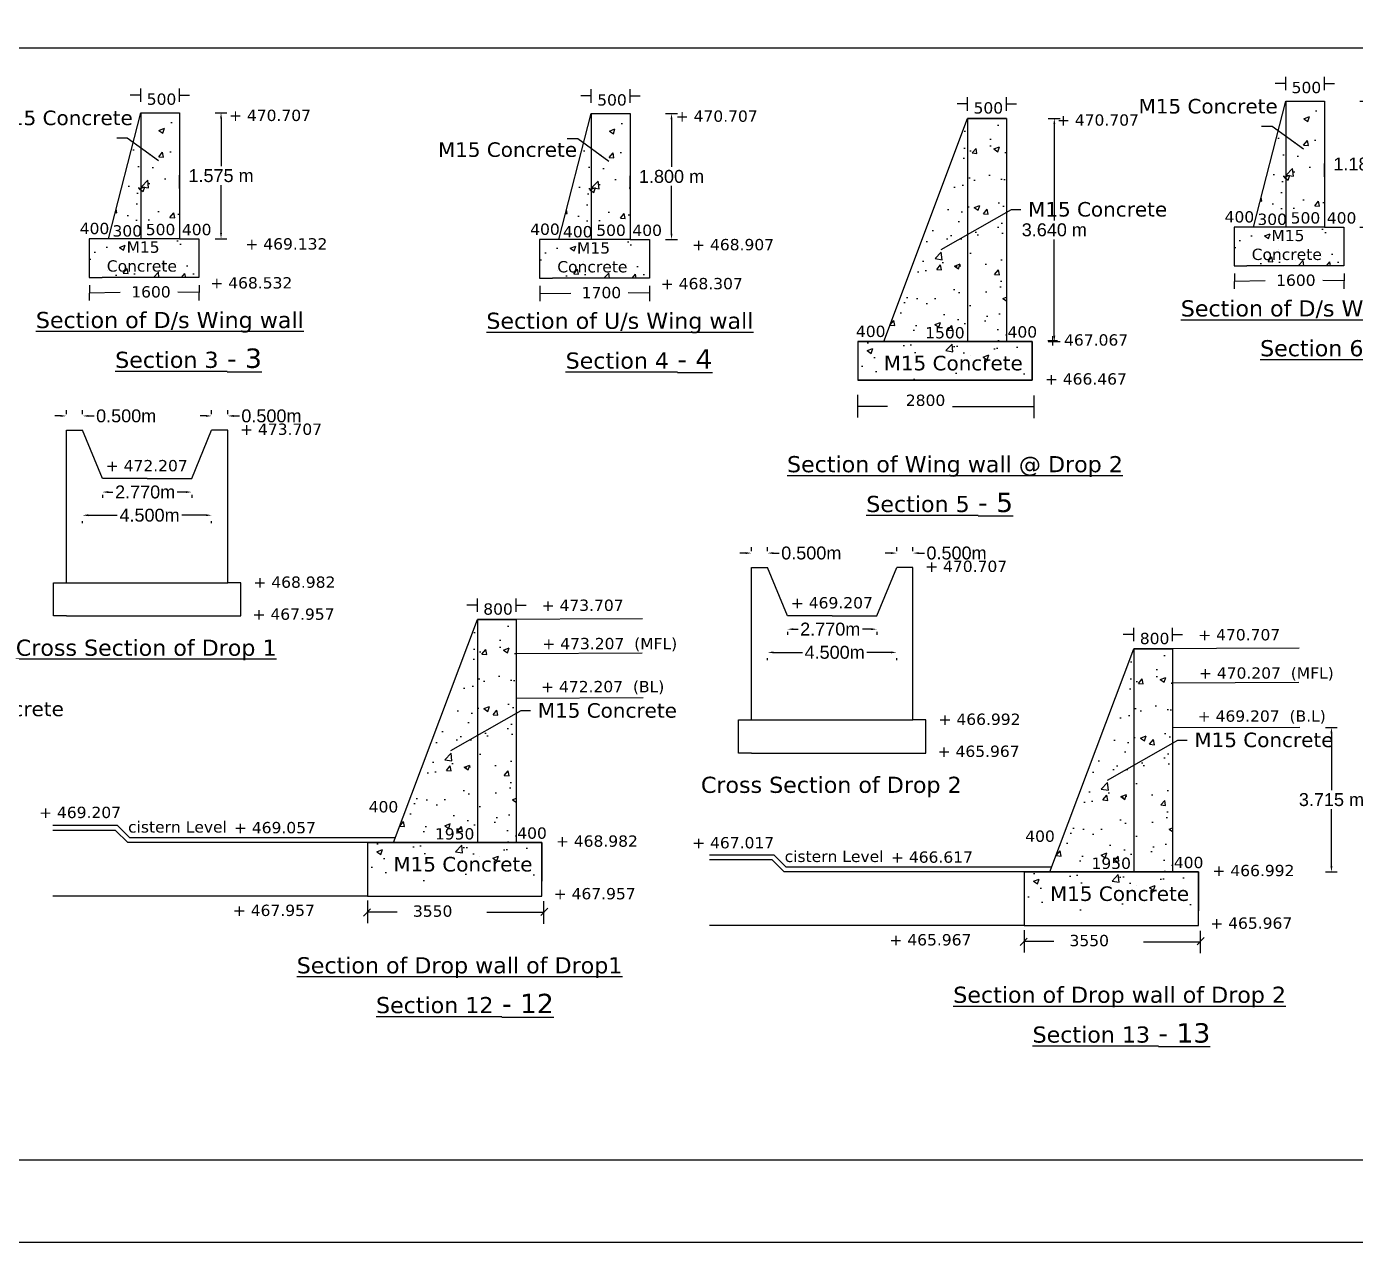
# Model space of a CAD drawing. Header units: inches. Extents: x 132 to 257, y -67 to 80.
# Drawn here: x 155.96 to 197.13, y -66.62 to -28.97 of the extents above; entities that cross this region are included whole.
import ezdxf

# ---------------------------------------------------------------- set-up
doc = ezdxf.new("R2010")
doc.units = ezdxf.units.IN
doc.header["$LTSCALE"] = 0.1
doc.header["$MEASUREMENT"] = 0
doc.styles.get("Standard").update_dxf_attribs({"font": 'arial.ttf'})
doc.dimstyles.get("Standard").update_dxf_attribs({"dimtxt": 0.4, "dimasz": 0.18, "dimexe": 0.18, "dimexo": 0.5, "dimgap": 0.09, "dimtad": 0, "dimtih": 1, "dimtoh": 1, "dimdec": 3, "dimzin": 0, "dimdsep": 46, "dimtxsty": 'Standard', "dimcen": 0.09, "dimadec": 0, "dimazin": 0, "dimtfac": 1, "dimtdec": 3, "dimtofl": 0, "dimtmove": 0, "dimatfit": 3, "dimfxl": 1, "dimtolj": 1, "dimtzin": 0, "dimarcsym": 0})

# ---------------------------------------------------------------- blocks, each defined once
blk = doc.blocks.new('*D31')
at = {"color": 0, "lineweight": -2, "transparency": 16777216}
for p, q in [((158.304, -43.466), (158.304, -43.561)), ((158.484, -43.381), (158.632, -43.381)), ((160.894, -43.381), (160.624, -43.381)), ((161.074, -43.466), (161.074, -43.561))]:
    blk.add_line(p, q, dxfattribs=at)
at = {"color": 0, "transparency": 16777216}
for points in [[(158.484, -43.351), (158.484, -43.411), (158.304, -43.381)], [(160.894, -43.351), (160.894, -43.411), (161.074, -43.381)]]:
    blk.add_solid(points, dxfattribs=at)
at = {"layer": 'Defpoints', "color": 0, "transparency": 16777216}
for p in [(158.304, -42.966), (161.074, -42.966), (161.074, -43.381)]:
    blk.add_point(p, dxfattribs=at)
at = {"color": 0, "transparency": 16777216, "insert": (159.628, -43.381), "char_height": 0.4, "attachment_point": 5}
blk.add_mtext('\\A1;2.770m', dxfattribs=at)
blk = doc.blocks.new('*D32')
at = {"color": 0, "lineweight": -2, "transparency": 16777216}
for p, q in [((157.689, -44.341), (157.689, -44.279)), ((157.869, -44.099), (158.765, -44.099)), ((161.509, -44.099), (160.766, -44.099)), ((161.689, -44.341), (161.689, -44.279))]:
    blk.add_line(p, q, dxfattribs=at)
at = {"color": 0, "transparency": 16777216}
for points in [[(157.869, -44.069), (157.869, -44.129), (157.689, -44.099)], [(161.509, -44.069), (161.509, -44.129), (161.689, -44.099)]]:
    blk.add_solid(points, dxfattribs=at)
at = {"layer": 'Defpoints', "color": 0, "transparency": 16777216}
for p in [(157.689, -43.841), (161.689, -43.841), (161.689, -44.099)]:
    blk.add_point(p, dxfattribs=at)
at = {"color": 0, "transparency": 16777216, "insert": (159.765, -44.099), "char_height": 0.4, "attachment_point": 5}
blk.add_mtext('\\A1;4.500m', dxfattribs=at)
blk = doc.blocks.new('*D33')
at = {"color": 0, "lineweight": -2, "transparency": 16777216}
for p, q in [((161.509, -41.024), (161.329, -41.024)), ((161.689, -40.966), (161.689, -40.844)), ((162.189, -40.966), (162.189, -40.844)), ((162.369, -41.024), (162.549, -41.024))]:
    blk.add_line(p, q, dxfattribs=at)
at = {"color": 0, "transparency": 16777216}
for points in [[(161.509, -40.994), (161.509, -41.054), (161.689, -41.024)], [(162.369, -40.994), (162.369, -41.054), (162.189, -41.024)]]:
    blk.add_solid(points, dxfattribs=at)
at = {"layer": 'Defpoints', "color": 0, "transparency": 16777216}
for p in [(162.189, -41.024), (161.689, -41.466), (162.189, -41.466)]:
    blk.add_point(p, dxfattribs=at)
at = {"color": 0, "transparency": 16777216, "insert": (163.541, -41.024), "char_height": 0.4, "attachment_point": 5}
blk.add_mtext('\\A1;0.500m', dxfattribs=at)
blk = doc.blocks.new('*D34')
at = {"color": 0, "lineweight": -2, "transparency": 16777216}
for p, q in [((157.009, -41.024), (156.829, -41.024)), ((157.189, -40.966), (157.189, -40.844)), ((157.689, -40.966), (157.689, -40.844)), ((157.869, -41.024), (158.049, -41.024))]:
    blk.add_line(p, q, dxfattribs=at)
at = {"color": 0, "transparency": 16777216}
for points in [[(157.009, -40.994), (157.009, -41.054), (157.189, -41.024)], [(157.869, -40.994), (157.869, -41.054), (157.689, -41.024)]]:
    blk.add_solid(points, dxfattribs=at)
at = {"layer": 'Defpoints', "color": 0, "transparency": 16777216}
for p in [(157.689, -41.024), (157.189, -41.466), (157.689, -41.466)]:
    blk.add_point(p, dxfattribs=at)
at = {"color": 0, "transparency": 16777216, "insert": (159.041, -41.024), "char_height": 0.4, "attachment_point": 5}
blk.add_mtext('\\A1;0.500m', dxfattribs=at)
blk = doc.blocks.new('*D36')
at = {"color": 0, "lineweight": -2, "transparency": 16777216}
for p, q in [((179.529, -47.713), (179.529, -47.808)), ((179.709, -47.628), (179.858, -47.628)), ((182.119, -47.628), (181.85, -47.628)), ((182.299, -47.713), (182.299, -47.808))]:
    blk.add_line(p, q, dxfattribs=at)
at = {"color": 0, "transparency": 16777216}
for points in [[(179.709, -47.598), (179.709, -47.658), (179.529, -47.628)], [(182.119, -47.598), (182.119, -47.658), (182.299, -47.628)]]:
    blk.add_solid(points, dxfattribs=at)
at = {"layer": 'Defpoints', "color": 0, "transparency": 16777216}
for p in [(179.529, -47.213), (182.299, -47.213), (182.299, -47.628)]:
    blk.add_point(p, dxfattribs=at)
at = {"color": 0, "transparency": 16777216, "insert": (180.854, -47.628), "char_height": 0.4, "attachment_point": 5}
blk.add_mtext('\\A1;2.770m', dxfattribs=at)
blk = doc.blocks.new('*D35')
at = {"color": 0, "lineweight": -2, "transparency": 16777216}
for p, q in [((178.914, -48.587), (178.914, -48.526)), ((179.094, -48.346), (179.991, -48.346)), ((182.734, -48.346), (181.992, -48.346)), ((182.914, -48.587), (182.914, -48.526))]:
    blk.add_line(p, q, dxfattribs=at)
at = {"color": 0, "transparency": 16777216}
for points in [[(179.094, -48.316), (179.094, -48.376), (178.914, -48.346)], [(182.734, -48.316), (182.734, -48.376), (182.914, -48.346)]]:
    blk.add_solid(points, dxfattribs=at)
at = {"layer": 'Defpoints', "color": 0, "transparency": 16777216}
for p in [(178.914, -48.087), (182.914, -48.087), (182.914, -48.346)]:
    blk.add_point(p, dxfattribs=at)
at = {"color": 0, "transparency": 16777216, "insert": (180.991, -48.346), "char_height": 0.4, "attachment_point": 5}
blk.add_mtext('\\A1;4.500m', dxfattribs=at)
blk = doc.blocks.new('*D37')
at = {"color": 0, "lineweight": -2, "transparency": 16777216}
for p, q in [((182.734, -45.271), (182.554, -45.271)), ((182.914, -45.213), (182.914, -45.091)), ((183.414, -45.213), (183.414, -45.091)), ((183.594, -45.271), (183.774, -45.271))]:
    blk.add_line(p, q, dxfattribs=at)
at = {"color": 0, "transparency": 16777216}
for points in [[(182.734, -45.241), (182.734, -45.301), (182.914, -45.271)], [(183.594, -45.241), (183.594, -45.301), (183.414, -45.271)]]:
    blk.add_solid(points, dxfattribs=at)
at = {"layer": 'Defpoints', "color": 0, "transparency": 16777216}
for p in [(183.414, -45.271), (182.914, -45.713), (183.414, -45.713)]:
    blk.add_point(p, dxfattribs=at)
at = {"color": 0, "transparency": 16777216, "insert": (184.767, -45.271), "char_height": 0.4, "attachment_point": 5}
blk.add_mtext('\\A1;0.500m', dxfattribs=at)
blk = doc.blocks.new('*D38')
at = {"color": 0, "lineweight": -2, "transparency": 16777216}
for p, q in [((178.234, -45.271), (178.054, -45.271)), ((178.414, -45.213), (178.414, -45.091)), ((178.914, -45.213), (178.914, -45.091)), ((179.094, -45.271), (179.274, -45.271))]:
    blk.add_line(p, q, dxfattribs=at)
at = {"color": 0, "transparency": 16777216}
for points in [[(178.234, -45.241), (178.234, -45.301), (178.414, -45.271)], [(179.094, -45.241), (179.094, -45.301), (178.914, -45.271)]]:
    blk.add_solid(points, dxfattribs=at)
at = {"layer": 'Defpoints', "color": 0, "transparency": 16777216}
for p in [(178.914, -45.271), (178.414, -45.713), (178.914, -45.713)]:
    blk.add_point(p, dxfattribs=at)
at = {"color": 0, "transparency": 16777216, "insert": (180.267, -45.271), "char_height": 0.4, "attachment_point": 5}
blk.add_mtext('\\A1;0.500m', dxfattribs=at)
blk = doc.blocks.new('*D49')
at = {"color": 0, "lineweight": -2, "transparency": 16777216}
for p, q in [((161.794, -31.632), (162.16, -31.632)), ((161.98, -31.812), (161.98, -33.29)), ((161.98, -35.356), (161.98, -33.878)), ((161.794, -35.536), (162.16, -35.536))]:
    blk.add_line(p, q, dxfattribs=at)
at = {"color": 0, "transparency": 16777216}
for points in [[(161.95, -31.812), (162.01, -31.812), (161.98, -31.632)], [(161.95, -35.356), (162.01, -35.356), (161.98, -35.536)]]:
    blk.add_solid(points, dxfattribs=at)
at = {"layer": 'Defpoints', "color": 0, "transparency": 16777216}
for p in [(161.294, -31.632), (161.98, -31.632), (161.294, -35.536)]:
    blk.add_point(p, dxfattribs=at)
at = {"color": 0, "transparency": 16777216, "insert": (161.98, -33.584), "char_height": 0.4, "attachment_point": 5}
blk.add_mtext('\\A1;1.575 m', dxfattribs=at)
blk = doc.blocks.new('*D50')
at = {"color": 0, "lineweight": -2, "transparency": 16777216}
for p, q in [((175.751, -31.656), (176.117, -31.656)), ((175.937, -31.836), (175.937, -33.313)), ((175.937, -35.38), (175.937, -33.902)), ((175.751, -35.56), (176.117, -35.56))]:
    blk.add_line(p, q, dxfattribs=at)
at = {"color": 0, "transparency": 16777216}
for points in [[(175.907, -31.836), (175.967, -31.836), (175.937, -31.656)], [(175.907, -35.38), (175.967, -35.38), (175.937, -35.56)]]:
    blk.add_solid(points, dxfattribs=at)
at = {"layer": 'Defpoints', "color": 0, "transparency": 16777216}
for p in [(175.251, -31.656), (175.937, -31.656), (175.251, -35.56)]:
    blk.add_point(p, dxfattribs=at)
at = {"color": 0, "transparency": 16777216, "insert": (175.937, -33.608), "char_height": 0.4, "attachment_point": 5}
blk.add_mtext('\\A1;1.800 m', dxfattribs=at)
blk = doc.blocks.new('*D51')
at = {"color": 0, "lineweight": -2, "transparency": 16777216}
for p, q in [((187.611, -31.807), (187.977, -31.807)), ((187.797, -31.987), (187.797, -34.967)), ((187.797, -38.535), (187.797, -35.556)), ((187.611, -38.715), (187.977, -38.715))]:
    blk.add_line(p, q, dxfattribs=at)
at = {"color": 0, "transparency": 16777216}
for points in [[(187.767, -31.987), (187.827, -31.987), (187.797, -31.807)], [(187.767, -38.535), (187.827, -38.535), (187.797, -38.715)]]:
    blk.add_solid(points, dxfattribs=at)
at = {"layer": 'Defpoints', "color": 0, "transparency": 16777216}
for p in [(187.111, -31.807), (187.797, -31.807), (187.111, -38.715)]:
    blk.add_point(p, dxfattribs=at)
at = {"color": 0, "transparency": 16777216, "insert": (187.797, -35.261), "char_height": 0.4, "attachment_point": 5}
blk.add_mtext('\\A1;3.640 m', dxfattribs=at)
blk = doc.blocks.new('*D52')
at = {"color": 0, "lineweight": -2, "transparency": 16777216}
for p, q in [((197.265, -31.272), (197.632, -31.272)), ((197.452, -31.452), (197.452, -32.93)), ((197.452, -34.996), (197.452, -33.518)), ((197.265, -35.176), (197.632, -35.176))]:
    blk.add_line(p, q, dxfattribs=at)
at = {"color": 0, "transparency": 16777216}
for points in [[(197.422, -31.452), (197.482, -31.452), (197.452, -31.272)], [(197.422, -34.996), (197.482, -34.996), (197.452, -35.176)]]:
    blk.add_solid(points, dxfattribs=at)
at = {"layer": 'Defpoints', "color": 0, "transparency": 16777216}
for p in [(196.765, -31.272), (197.452, -31.272), (196.765, -35.176)]:
    blk.add_point(p, dxfattribs=at)
at = {"color": 0, "transparency": 16777216, "insert": (197.452, -33.224), "char_height": 0.4, "attachment_point": 5}
blk.add_mtext('\\A1;1.185 m', dxfattribs=at)
blk = doc.blocks.new('*D56')
at = {"color": 0, "lineweight": -2, "transparency": 16777216}
for p, q in [((196.197, -50.67), (196.563, -50.67)), ((196.383, -50.85), (196.383, -52.614)), ((196.383, -54.967), (196.383, -53.203)), ((196.197, -55.147), (196.563, -55.147))]:
    blk.add_line(p, q, dxfattribs=at)
at = {"color": 0, "transparency": 16777216}
for points in [[(196.353, -50.85), (196.413, -50.85), (196.383, -50.67)], [(196.353, -54.967), (196.413, -54.967), (196.383, -55.147)]]:
    blk.add_solid(points, dxfattribs=at)
at = {"layer": 'Defpoints', "color": 0, "transparency": 16777216}
for p in [(195.697, -50.67), (196.383, -50.67), (195.697, -55.147)]:
    blk.add_point(p, dxfattribs=at)
at = {"color": 0, "transparency": 16777216, "insert": (196.383, -52.908), "char_height": 0.4, "attachment_point": 5}
blk.add_mtext('\\A1;3.715 m', dxfattribs=at)

msp = doc.modelspace()

# ---------------------------------------------------------------- hatches: boundary and pattern name
h = msp.add_hatch()
h.set_pattern_fill('AR-CONC', color=256, scale=0.25, style=0)
h.set_pattern_definition([(50, (38.2441, 7.0255), (1.79315, -0.15688), [0.1875, -2.0625]), (355, (38.2441, 7.0255), (-0.346878, 1.88048), [0.15, -1.65]), (100.4514, (38.3936, 7.0125), (1.446273, 1.723599), [0.15935, -1.752855]), (46.1842, (38.2441, 7.5255), (2.668103, -0.413798), [0.28125, -3.09375]), (96.6356, (38.4665, 7.491), (2.336657, 2.435295), [0.239026, -2.629282]), (351.1842, (38.2441, 7.5255), (2.336655, 2.435297), [0.225, -2.475]), (21, (38.4941, 7.4005), (1.492268, -1.006547), [0.1875, -2.0625]), (326, (38.4941, 7.4005), (0.608288, 1.812875), [0.15, -1.65]), (71.4514, (38.6185, 7.3167), (2.100557, 0.806326), [0.15935, -1.752855]), (37.5, (38.24415, 7.02555), (0.0303996, 0.8322346), [0, -1.63, 0, -1.675, 0, -1.65625]), (7.5, (38.24415, 7.02555), (0.657674, 0.9860293), [0, -0.955, 0, -1.5925, 0, -0.63125]), (327.5, (37.68665, 7.02555), (1.334556, -0.0563872), [0, -0.625, 0, -1.95, 0, -2.5875]), (317.5, (37.4366, 7.0255), (1.4579654, 0.2502625), [0, -0.8125, 0, -1.295, 0, -1.8375])])
h.paths.add_polyline_path([(196.1655, -31.272), (194.9655, -31.272), (194.9655, -35.176), (196.1655, -35.176)])
h.paths.add_polyline_path([(194.9655, -32.3517), (194.7325, -32.1818), (193.9655, -35.176), (194.9655, -35.176)])
h.paths.add_polyline_path([(193.9655, -35.176), (193.3655, -35.176), (193.3655, -36.376), (193.7655, -36.376), (196.7655, -36.376), (196.7655, -35.176), (196.1655, -35.176), (194.9655, -35.176)])
h.paths.add_polyline_path([(195.0318, -34.6269), (196.054, -34.6269), (196.054, -35.1665), (195.0318, -35.1665)], flags=24)
h.paths.add_polyline_path([(193.8243, -35.1729), (196.2899, -35.1729), (196.2899, -36.2961), (193.8243, -36.2961)], flags=9)
h.paths.add_polyline_path([(192.9852, -34.5945), (193.9812, -34.5945), (193.9812, -35.1338), (192.9852, -35.1338)], flags=9)
h = msp.add_hatch()
h.set_pattern_fill('AR-CONC', color=256, scale=0.25, style=0)
h.set_pattern_definition([(50, (2.7728, 6.6655), (1.79315, -0.15688), [0.1875, -2.0625]), (355, (2.7728, 6.6655), (-0.346878, 1.88048), [0.15, -1.65]), (100.4514, (2.9223, 6.6524), (1.446273, 1.723599), [0.15935, -1.752855]), (46.1842, (2.7728, 7.1655), (2.668103, -0.413798), [0.28125, -3.09375]), (96.6356, (2.9952, 7.131), (2.336657, 2.435295), [0.239026, -2.629282]), (351.1842, (2.7728, 7.1655), (2.336655, 2.435297), [0.225, -2.475]), (21, (3.0228, 7.0405), (1.492268, -1.006547), [0.1875, -2.0625]), (326, (3.0228, 7.0405), (0.608288, 1.812875), [0.15, -1.65]), (71.4514, (3.1472, 6.9566), (2.100557, 0.806326), [0.15935, -1.752855]), (37.5, (2.77284, 6.6655), (0.0303996, 0.8322346), [0, -1.63, 0, -1.675, 0, -1.65625]), (7.5, (2.7728, 6.6655), (0.657674, 0.9860293), [0, -0.955, 0, -1.5925, 0, -0.63125]), (327.5, (2.21534, 6.6655), (1.334556, -0.0563872), [0, -0.625, 0, -1.95, 0, -2.5875]), (317.5, (1.9653, 6.6655), (1.4579654, 0.2502625), [0, -0.8125, 0, -1.295, 0, -1.8375])])
h.paths.add_polyline_path([(160.6942, -31.6321), (159.4942, -31.6321), (159.4942, -35.5361), (160.6942, -35.5361)])
h.paths.add_polyline_path([(159.4942, -32.7117), (159.2611, -32.5418), (158.4942, -35.5361), (159.4942, -35.5361)])
h.paths.add_polyline_path([(158.4942, -35.5361), (157.8942, -35.5361), (157.8942, -36.7361), (158.2942, -36.7361), (161.2942, -36.7361), (161.2942, -35.5361), (160.6942, -35.5361), (159.4942, -35.5361)])
h.paths.add_polyline_path([(159.5605, -34.987), (160.5827, -34.987), (160.5827, -35.5266), (159.5605, -35.5266)], flags=24)
h.paths.add_polyline_path([(158.353, -35.533), (160.8186, -35.533), (160.8186, -36.6561), (158.353, -36.6561)], flags=9)
h.paths.add_polyline_path([(157.5139, -34.9545), (158.5099, -34.9545), (158.5099, -35.4939), (157.5139, -35.4939)], flags=9)
h = msp.add_hatch()
h.set_pattern_fill('AR-CONC', color=256, scale=0.25, style=0)
h.set_pattern_definition([(50, (16.7294, 6.642), (1.79315, -0.15688), [0.1875, -2.0625]), (355, (16.7294, 6.642), (-0.346878, 1.88048), [0.15, -1.65]), (100.4514, (16.8788, 6.6289), (1.446273, 1.723599), [0.15935, -1.752855]), (46.1842, (16.7294, 7.142), (2.668103, -0.413798), [0.28125, -3.09375]), (96.6356, (16.9517, 7.1075), (2.336657, 2.435295), [0.239026, -2.629282]), (351.1842, (16.7294, 7.142), (2.336655, 2.435297), [0.225, -2.475]), (21, (16.9794, 7.017), (1.492268, -1.006547), [0.1875, -2.0625]), (326, (16.9794, 7.017), (0.608288, 1.812875), [0.15, -1.65]), (71.4514, (17.1037, 6.9331), (2.100557, 0.806326), [0.15935, -1.752855]), (37.5, (16.72936, 6.642), (0.0303996, 0.8322346), [0, -1.63, 0, -1.675, 0, -1.65625]), (7.5, (16.7294, 6.642), (0.657674, 0.9860293), [0, -0.955, 0, -1.5925, 0, -0.63125]), (327.5, (16.17186, 6.642), (1.334556, -0.0563872), [0, -0.625, 0, -1.95, 0, -2.5875]), (317.5, (15.9219, 6.642), (1.4579654, 0.2502625), [0, -0.8125, 0, -1.295, 0, -1.8375])])
h.paths.add_polyline_path([(174.6507, -31.6556), (173.4507, -31.6556), (173.4507, -35.5596), (174.6507, -35.5596)])
h.paths.add_polyline_path([(173.4507, -32.7352), (173.2177, -32.5654), (172.4507, -35.5596), (173.4507, -35.5596)])
h.paths.add_polyline_path([(172.4507, -35.5596), (171.8507, -35.5596), (171.8507, -36.7596), (172.2507, -36.7596), (175.2507, -36.7596), (175.2507, -35.5596), (174.6507, -35.5596), (173.4507, -35.5596)])
h.paths.add_polyline_path([(173.517, -35.0105), (174.5392, -35.0105), (174.5392, -35.5501), (173.517, -35.5501)], flags=24)
h.paths.add_polyline_path([(172.3095, -35.5565), (174.7751, -35.5565), (174.7751, -36.6796), (172.3095, -36.6796)], flags=9)
h.paths.add_polyline_path([(171.4704, -34.978), (172.4664, -34.978), (172.4664, -35.5174), (171.4704, -35.5174)], flags=9)
h = msp.add_hatch()
h.set_pattern_fill('AR-CONC', color=256, scale=0.25, style=0)
h.set_pattern_definition([(50, (19.3569, 5.6841), (1.79315, -0.15688), [0.1875, -2.0625]), (355, (19.3569, 5.6841), (-0.346878, 1.88048), [0.15, -1.65]), (100.4514, (19.5063, 5.671), (1.446273, 1.723599), [0.15935, -1.752855]), (46.1842, (19.3569, 6.184), (2.668103, -0.413798), [0.28125, -3.09375]), (96.6356, (19.5792, 6.1496), (2.336657, 2.435295), [0.239026, -2.629282]), (351.1842, (19.357, 6.184), (2.336655, 2.435297), [0.225, -2.475]), (21, (19.6069, 6.0591), (1.492268, -1.006547), [0.1875, -2.0625]), (326, (19.6069, 6.0591), (0.608288, 1.812875), [0.15, -1.65]), (71.4514, (19.7312, 5.9752), (2.100557, 0.806326), [0.15935, -1.752855]), (37.5, (19.3569, 5.6841), (0.0303996, 0.8322346), [0, -1.63, 0, -1.675, 0, -1.65625]), (7.5, (19.3569, 5.6841), (0.657674, 0.9860293), [0, -0.955, 0, -1.5925, 0, -0.63125]), (327.5, (18.7994, 5.6841), (1.334556, -0.0563872), [0, -0.625, 0, -1.95, 0, -2.5875]), (317.5, (18.5494, 5.6841), (1.4579654, 0.2502625), [0, -0.8125, 0, -1.295, 0, -1.8375])])
h.paths.add_polyline_path([(185.1108, -31.8072), (182.5108, -38.7152), (185.1108, -38.7152)])
h.paths.add_polyline_path([(186.3108, -34.7222), (185.1108, -35.4034), (185.1108, -38.7152), (186.3108, -38.7152)])
h.paths.add_polyline_path([(186.3108, -31.8072), (185.1108, -31.8072), (185.1108, -35.4034), (186.3108, -34.7222)])
h.paths.add_polyline_path([(181.7108, -38.7152), (181.7108, -39.9152), (187.1108, -39.9152), (187.1108, -38.7152)])
h.paths.add_polyline_path([(183.7095, -38.1833), (185.0116, -38.1833), (185.0116, -38.7226), (183.7095, -38.7226)], flags=9)
h.paths.add_polyline_path([(182.399, -39.0495), (186.8269, -39.0495), (186.8269, -39.742), (182.399, -39.742)], flags=24)
h = msp.add_hatch()
h.set_pattern_fill('AR-CONC', color=256, scale=0.25, style=0)
h.set_pattern_definition([(50, (4.1668, -9.8355), (1.79315, -0.15688), [0.1875, -2.0625]), (355, (4.1668, -9.8355), (-0.346878, 1.88048), [0.15, -1.65]), (100.4514, (4.3162, -9.8486), (1.446273, 1.723599), [0.15935, -1.752855]), (46.1842, (4.1668, -9.3355), (2.668103, -0.413798), [0.28125, -3.09375]), (96.6356, (4.3891, -9.37), (2.336657, 2.435295), [0.239026, -2.629282]), (351.1842, (4.1668, -9.3355), (2.336655, 2.435297), [0.225, -2.475]), (21, (4.4168, -9.4605), (1.492268, -1.006547), [0.1875, -2.0625]), (326, (4.4168, -9.4605), (0.608288, 1.812875), [0.15, -1.65]), (71.4514, (4.5411, -9.5444), (2.100557, 0.806326), [0.15935, -1.752855]), (37.5, (4.1668, -9.8355), (0.0303996, 0.8322346), [0, -1.63, 0, -1.675, 0, -1.65625]), (7.5, (4.1668, -9.8355), (0.657674, 0.9860293), [0, -0.955, 0, -1.5925, 0, -0.63125]), (327.5, (3.6093, -9.8355), (1.334556, -0.0563872), [0, -0.625, 0, -1.95, 0, -2.5875]), (317.5, (3.3593, -9.8355), (1.4579654, 0.2502625), [0, -0.8125, 0, -1.295, 0, -1.8375])])
h.paths.add_polyline_path([(169.9207, -47.3268), (167.3207, -54.2348), (169.9207, -54.2348)])
h.paths.add_polyline_path([(171.1207, -50.2418), (169.9207, -50.923), (169.9207, -54.2348), (171.1207, -54.2348)])
h.paths.add_polyline_path([(171.1207, -47.3268), (169.9207, -47.3268), (169.9207, -50.923), (171.1207, -50.2418)])
h.paths.add_polyline_path([(166.5207, -54.2348), (166.5207, -55.4348), (171.9207, -55.4348), (171.9207, -54.2348)])
h.paths.add_polyline_path([(168.5195, -53.7029), (169.8216, -53.7029), (169.8216, -54.2422), (168.5195, -54.2422)], flags=9)
h.paths.add_polyline_path([(167.2089, -54.5691), (171.6369, -54.5691), (171.6369, -55.2617), (167.2089, -55.2617)], flags=24)
h = msp.add_hatch()
h.set_pattern_fill('AR-CONC', color=256, scale=0.25, style=0)
h.set_pattern_definition([(50, (24.5088, -10.7474), (1.79315, -0.15688), [0.1875, -2.0625]), (355, (24.5088, -10.7474), (-0.346878, 1.88048), [0.15, -1.65]), (100.4514, (24.6582, -10.7605), (1.446273, 1.723599), [0.15935, -1.752855]), (46.1842, (24.5088, -10.2474), (2.668103, -0.413798), [0.28125, -3.09375]), (96.6356, (24.731, -10.282), (2.336657, 2.435295), [0.239026, -2.629282]), (351.1842, (24.5088, -10.2474), (2.336655, 2.435297), [0.225, -2.475]), (21, (24.7588, -10.3724), (1.492268, -1.006547), [0.1875, -2.0625]), (326, (24.7588, -10.3724), (0.608288, 1.812875), [0.15, -1.65]), (71.4514, (24.8831, -10.4563), (2.100557, 0.806326), [0.15935, -1.752855]), (37.5, (24.5088, -10.74745), (0.0303996, 0.8322346), [0, -1.63, 0, -1.675, 0, -1.65625]), (7.5, (24.5088, -10.74745), (0.657674, 0.9860293), [0, -0.955, 0, -1.5925, 0, -0.63125]), (327.5, (23.9513, -10.74745), (1.334556, -0.0563872), [0, -0.625, 0, -1.95, 0, -2.5875]), (317.5, (23.7013, -10.7474), (1.4579654, 0.2502625), [0, -0.8125, 0, -1.295, 0, -1.8375])])
h.paths.add_polyline_path([(190.2627, -48.2388), (187.6627, -55.1468), (190.2627, -55.1468)])
h.paths.add_polyline_path([(191.4627, -51.1537), (190.2627, -51.8349), (190.2627, -55.1468), (191.4627, -55.1468)])
h.paths.add_polyline_path([(191.4627, -48.2388), (190.2627, -48.2388), (190.2627, -51.8349), (191.4627, -51.1537)])
h.paths.add_polyline_path([(186.8627, -55.1468), (186.8627, -56.3468), (192.2627, -56.3468), (192.2627, -55.1468)])
h.paths.add_polyline_path([(188.8615, -54.6148), (190.1635, -54.6148), (190.1635, -55.1542), (188.8615, -55.1542)], flags=9)
h.paths.add_polyline_path([(187.5509, -55.4811), (191.9789, -55.4811), (191.9789, -56.1736), (187.5509, -56.1736)], flags=24)

# ---------------------------------------------------------------- linework, layer by layer
for p, q in [((230.7636, -29.6378), (132.3623, -29.6378)), ((194.9655, -30.7308), (194.6375, -30.7308)), ((194.9655, -30.9388), (194.9655, -30.5229)), ((196.1655, -30.9388), (196.1655, -30.5229)), ((196.1655, -30.7308), (196.4754, -30.7308)), ((159.4942, -31.0909), (159.1662, -31.0909)), ((159.4942, -31.2988), (159.4942, -30.8829)), ((160.6942, -31.2988), (160.6942, -30.8829)), ((160.6942, -31.0909), (161.0041, -31.0909)), ((173.4507, -31.1144), (173.1227, -31.1144)), ((173.4507, -31.3223), (173.4507, -30.9064)), ((174.6507, -31.3223), (174.6507, -30.9064)), ((174.6507, -31.1144), (174.9606, -31.1144)), ((185.1108, -31.57), (185.1108, -31.1541)), ((186.3108, -31.57), (186.3108, -31.1541)), ((193.9655, -35.176), (194.9655, -31.272)), ((194.9655, -31.272), (196.1655, -31.272)), ((194.9655, -31.272), (194.9655, -35.176)), ((196.1655, -31.272), (196.1655, -35.176)), ((196.1655, -31.272), (196.1655, -34.172)), ((196.1655, -31.272), (196.1655, -34.172)), ((158.4942, -35.5361), (159.4942, -31.6321)), ((159.4942, -31.6321), (159.4942, -35.5361)), ((159.4942, -31.6321), (160.6942, -31.6321)), ((160.6942, -31.6321), (160.6942, -34.5321)), ((160.6942, -31.6321), (160.6942, -34.5321)), ((160.6942, -31.6321), (160.6942, -35.5361)), ((172.4507, -35.5596), (173.4507, -31.6556)), ((173.4507, -31.6556), (173.4507, -35.5596)), ((173.4507, -31.6556), (174.6507, -31.6556)), ((174.6507, -31.6556), (174.6507, -34.5556)), ((174.6507, -31.6556), (174.6507, -34.5556)), ((174.6507, -31.6556), (174.6507, -35.5596)), ((185.1108, -31.3621), (184.7828, -31.3621)), ((186.3108, -31.3621), (186.6206, -31.3621)), ((182.5108, -38.7152), (185.1108, -31.8072)), ((185.1108, -31.8072), (186.3108, -31.8072)), ((186.3108, -31.8072), (185.1108, -31.8072)), ((186.3108, -31.8072), (185.1108, -31.8072)), ((185.1108, -31.8072), (185.1108, -38.7152)), ((186.3108, -31.8072), (186.3108, -38.7152)), ((186.3108, -31.8072), (186.3108, -38.7152)), ((196.1655, -33.6179), (196.1655, -33.2026)), ((160.6942, -33.9779), (160.6942, -33.5626)), ((174.6507, -34.0014), (174.6507, -33.5861)), ((193.3655, -35.176), (193.3655, -36.376)), ((193.9655, -35.176), (193.3655, -35.176)), ((194.9655, -35.176), (193.9655, -35.176)), ((196.1655, -35.176), (194.9655, -35.176)), ((196.1655, -35.176), (194.9655, -35.176)), ((196.1655, -35.176), (196.7655, -35.176)), ((196.7655, -35.176), (196.7655, -36.376)), ((158.4942, -35.5361), (157.8942, -35.5361)), ((157.8942, -35.5361), (157.8942, -36.7361)), ((159.4942, -35.5361), (158.4942, -35.5361)), ((160.6942, -35.5361), (159.4942, -35.5361)), ((160.6942, -35.5361), (159.4942, -35.5361)), ((160.6942, -35.5361), (161.2942, -35.5361)), ((161.2942, -35.5361), (161.2942, -36.7361)), ((172.4507, -35.5596), (171.8507, -35.5596)), ((171.8507, -35.5596), (171.8507, -36.7596)), ((173.4507, -35.5596), (172.4507, -35.5596)), ((174.6507, -35.5596), (173.4507, -35.5596)), ((174.6507, -35.5596), (173.4507, -35.5596)), ((174.6507, -35.5596), (175.2507, -35.5596)), ((175.2507, -35.5596), (175.2507, -36.7596)), ((193.3655, -36.376), (193.7655, -36.376)), ((193.3744, -36.6144), (193.3669, -37.0888)), ((196.7655, -36.376), (193.7655, -36.376)), ((196.7729, -36.6095), (196.7655, -37.0838)), ((157.8942, -36.7361), (158.2942, -36.7361)), ((157.9031, -36.9744), (157.8956, -37.4488)), ((161.2942, -36.7361), (158.2942, -36.7361)), ((161.3016, -36.9695), (161.2942, -37.4439)), ((171.8507, -36.7596), (172.2507, -36.7596)), ((171.8596, -36.998), (171.8521, -37.4723)), ((175.2507, -36.7596), (172.2507, -36.7596)), ((175.2582, -36.993), (175.2507, -37.4674)), ((193.3706, -36.8516), (194.3298, -36.834)), ((196.1111, -36.8219), (196.7694, -36.8322)), ((157.8993, -37.2116), (158.8585, -37.1941)), ((160.6398, -37.1819), (161.2981, -37.1923)), ((171.8558, -37.2351), (172.815, -37.2176)), ((174.5963, -37.2054), (175.2547, -37.2158)), ((181.7108, -38.7152), (186.3108, -38.7152)), ((182.5108, -38.7152), (181.7108, -38.7152)), ((181.7108, -38.7152), (181.7108, -39.9152)), ((181.7108, -38.7152), (181.7108, -39.9152)), ((187.1108, -38.7152), (181.7108, -38.7152)), ((186.3108, -38.7152), (182.5108, -38.7152)), ((186.3108, -38.7152), (187.1108, -38.7152)), ((187.1108, -38.7152), (187.1108, -39.9152)), ((187.1108, -39.9152), (187.1108, -38.7152)), ((187.1108, -39.9152), (181.7108, -39.9152)), ((181.7108, -39.9152), (187.1108, -39.9152)), ((181.7011, -40.372), (181.7006, -41.0682)), ((181.7008, -40.7201), (182.6309, -40.7201)), ((187.161, -40.7427), (184.6406, -40.7427)), ((187.1607, -40.3946), (187.1612, -41.0908)), ((157.1885, -46.1911), (157.1885, -41.4661)), ((157.1885, -41.4661), (157.6885, -41.4661)), ((158.3035, -42.9661), (157.6885, -41.4661)), ((161.0735, -42.9661), (161.6885, -41.4661)), ((162.1885, -41.4661), (161.6885, -41.4661)), ((162.1885, -46.1911), (162.1885, -41.4661)), ((159.6885, -42.9661), (158.3035, -42.9661)), ((159.6885, -42.9661), (161.0735, -42.9661)), ((178.4145, -50.4375), (178.4145, -45.7125)), ((178.4145, -45.7125), (178.9145, -45.7125)), ((179.5295, -47.2125), (178.9145, -45.7125)), ((182.2995, -47.2125), (182.9145, -45.7125)), ((183.4145, -45.7125), (182.9145, -45.7125)), ((183.4145, -50.4375), (183.4145, -45.7125)), ((156.7885, -47.2161), (156.7885, -46.1911)), ((156.7885, -46.1911), (157.1885, -46.1911)), ((157.1885, -46.1911), (162.1885, -46.1911)), ((162.5885, -46.1911), (162.1885, -46.1911)), ((162.5885, -47.2161), (162.5885, -46.1911)), ((169.9207, -46.8817), (169.5927, -46.8817)), ((169.9207, -47.0896), (169.9207, -46.6737)), ((171.1207, -47.0896), (171.1207, -46.6737)), ((171.1207, -46.8817), (171.4306, -46.8817)), ((157.1885, -47.2161), (156.7885, -47.2161)), ((157.1885, -47.2161), (159.6885, -47.2161)), ((159.6885, -47.2161), (162.1885, -47.2161)), ((162.1885, -47.2161), (162.5885, -47.2161)), ((167.3207, -54.2348), (169.9207, -47.3268)), ((175.0389, -47.3075), (169.9207, -47.3268)), ((169.9207, -47.3268), (171.1207, -47.3268)), ((171.1207, -47.3268), (169.9207, -47.3268)), ((169.9207, -47.3268), (169.9207, -54.2348)), ((171.1207, -47.3268), (171.1207, -54.2348)), ((171.1207, -47.3268), (171.1207, -54.2348)), ((180.9145, -47.2125), (179.5295, -47.2125)), ((180.9145, -47.2125), (182.2995, -47.2125)), ((190.2627, -48.0016), (190.2627, -47.5857)), ((191.4627, -48.0016), (191.4627, -47.5857)), ((190.2627, -47.7936), (189.9347, -47.7936)), ((191.4627, -47.7936), (191.7726, -47.7936)), ((175.0301, -48.3714), (171.0895, -48.3863)), ((187.6627, -55.1468), (190.2627, -48.2388)), ((195.3809, -48.2194), (190.2627, -48.2388)), ((190.2627, -48.2388), (190.2627, -55.1468)), ((191.4627, -48.2388), (190.2627, -48.2388)), ((190.2627, -48.2388), (191.4627, -48.2388)), ((191.4627, -48.2388), (191.4627, -55.1468)), ((191.4627, -48.2388), (191.4627, -55.1468)), ((195.3721, -49.2833), (191.4315, -49.2982)), ((175.0613, -49.7589), (171.1207, -49.7738)), ((178.0145, -51.4625), (178.0145, -50.4375)), ((178.0145, -50.4375), (178.4145, -50.4375)), ((178.4145, -50.4375), (183.4145, -50.4375)), ((183.8145, -50.4375), (183.4145, -50.4375)), ((183.8145, -51.4625), (183.8145, -50.4375)), ((195.4033, -50.6708), (191.4627, -50.6857)), ((178.4145, -51.4625), (178.0145, -51.4625)), ((178.4145, -51.4625), (180.9145, -51.4625)), ((180.9145, -51.4625), (183.4145, -51.4625)), ((183.4145, -51.4625), (183.8145, -51.4625)), ((158.7751, -53.7099), (156.7695, -53.7099)), ((158.7146, -53.8599), (156.7695, -53.8599)), ((159.0895, -54.2348), (158.7146, -53.8599)), ((159.15, -54.0848), (158.7751, -53.7099)), ((161.1249, -54.2348), (159.0895, -54.2348)), ((161.1249, -54.0848), (159.15, -54.0848)), ((167.3771, -54.0848), (161.1249, -54.0848)), ((171.9207, -54.2348), (161.1249, -54.2348)), ((166.5207, -54.2348), (171.1207, -54.2348)), ((167.3207, -54.2348), (166.5207, -54.2348)), ((166.5207, -54.2348), (166.5207, -55.4348)), ((166.5207, -54.2348), (166.521, -55.8916)), ((171.1207, -54.2348), (167.3207, -54.2348)), ((171.1207, -54.2348), (171.9207, -54.2348)), ((171.9204, -55.8916), (171.9207, -54.2348)), ((171.9207, -54.2348), (171.9207, -55.4348)), ((179.1171, -54.6219), (177.1115, -54.6219)), ((179.492, -54.9968), (179.1171, -54.6219)), ((179.0566, -54.7719), (177.1115, -54.7719)), ((179.4315, -55.1468), (179.0566, -54.7719)), ((181.4669, -55.1468), (179.4315, -55.1468)), ((181.4669, -54.9968), (179.492, -54.9968)), ((187.7191, -54.9968), (181.4669, -54.9968)), ((192.2627, -55.1468), (181.4669, -55.1468)), ((186.8627, -55.1468), (186.8629, -56.8035)), ((186.8627, -55.1468), (186.8627, -56.3468)), ((187.6627, -55.1468), (186.8627, -55.1468)), ((186.8627, -55.1468), (191.4627, -55.1468)), ((191.4627, -55.1468), (187.6627, -55.1468)), ((191.4627, -55.1468), (192.2627, -55.1468)), ((192.2624, -56.8035), (192.2627, -55.1468)), ((192.2627, -55.1468), (192.2627, -56.3468)), ((159.15, -55.8916), (156.7695, -55.8916)), ((161.1252, -55.8916), (159.15, -55.8916)), ((166.521, -55.8916), (161.1252, -55.8916)), ((166.5204, -55.8916), (171.9204, -55.8916)), ((166.6099, -56.29), (166.394, -56.5116)), ((166.5211, -56.0333), (166.5205, -56.7295)), ((166.5208, -56.3814), (167.4409, -56.3814)), ((172.1, -56.269), (171.8841, -56.4906)), ((171.9707, -56.0559), (171.9713, -56.7521)), ((171.971, -56.404), (170.22, -56.404)), ((179.492, -56.8035), (177.1115, -56.8035)), ((181.4672, -56.8035), (179.492, -56.8035)), ((186.8629, -56.8035), (181.4672, -56.8035)), ((186.8624, -56.8035), (192.2624, -56.8035)), ((186.9519, -57.2019), (186.736, -57.4235)), ((186.8631, -56.9453), (186.8625, -57.6414)), ((192.442, -57.1809), (192.2261, -57.4026)), ((192.3127, -56.9679), (192.3133, -57.6641)), ((186.8628, -57.2934), (187.7829, -57.2934)), ((192.313, -57.316), (190.562, -57.316)), ((132.3623, -64.0593), (218.1341, -64.0593))]:
    msp.add_line(p, q)
msp.add_lwpolyline([(131.5772, -28.2935), (256.7442, -28.2935), (256.7442, -66.6194), (131.5772, -66.6194)], close=True)
for points in [[(194.2196, -32.0466), (194.547, -32.0466), (195.5128, -32.7507)], [(158.7483, -32.4066), (159.0757, -32.4066), (160.0415, -33.1107)], [(172.7048, -32.4302), (173.0322, -32.4302), (173.998, -33.1342)], [(184.2892, -35.8697), (186.4735, -34.6298), (186.7615, -34.6298)], [(169.0991, -51.3893), (171.2834, -50.1494), (171.5715, -50.1494)], [(189.4411, -52.3013), (191.6254, -51.0614), (191.9135, -51.0614)]]:
    msp.add_lwpolyline(points)

# ---------------------------------------------------------------- texts
at = {"attachment_point": 1}
for s, insert, char_height, width in [('{\\fVerdana|b0|i0|c0|p34;500}', (195.1487, -30.6773), 0.35, 1.741063), ('{\\fVerdana|b0|i0|c0|p34;500}', (159.6774, -31.0374), 0.35, 1.741063), ('{\\fVerdana|b0|i0|c0|p34;500}', (173.6339, -31.0609), 0.35, 1.741063), ('{\\fVerdana|b0|i0|c0|p34;M15 Concrete}', (190.409, -31.207), 0.45, 5.79453), ('{\\fVerdana|b0|i0|c0|p34;M15 Concrete}', (154.9377, -31.5671), 0.45, 5.79453), ('{\\fVerdana|b0|i0|c0|p34;+ 470.707}', (162.2262, -31.5396), 0.35, 3.502237), ('{\\fVerdana|b0|i0|c0|p34;+ 470.707}', (176.0664, -31.5631), 0.35, 3.502237), ('{\\fVerdana|b0|i0|c0|p34;500}', (185.294, -31.3086), 0.35, 1.741063), ('{\\fVerdana|b0|i0|c0|p34;+ 470.707}', (187.8768, -31.6835), 0.35, 3.55768), ('{\\fVerdana|b0|i0|c0|p34;M15 Concrete}', (168.7012, -32.5505), 0.45, 5.79453), ('{\\fVerdana|b0|i0|c0|p34;M15 Concrete}', (186.986, -34.3992), 0.45, 5.79453), ('{\\fVerdana|b0|i0|c0|p34;400}', (193.0727, -34.682), 0.35, 2.192906), ('{\\fVerdana|b0|i0|c0|p34;300}', (194.0882, -34.7584), 0.35, 1.746596), ('{\\fVerdana|b0|i0|c0|p34;500}', (195.1193, -34.7144), 0.35, 1.746596), ('{\\fVerdana|b0|i0|c0|p34;400}', (196.239, -34.7159), 0.35, 1.703994), ('{\\fVerdana|b0|i0|c0|p34;400}', (157.6014, -35.042), 0.35, 2.192906), ('{\\fVerdana|b0|i0|c0|p34;300}', (158.6169, -35.1185), 0.35, 1.746596), ('{\\fVerdana|b0|i0|c0|p34;500}', (159.648, -35.0745), 0.35, 1.746596), ('{\\fVerdana|b0|i0|c0|p34;400}', (160.7677, -35.0759), 0.35, 1.703994), ('{\\fVerdana|b0|i0|c0|p34;400}', (171.5579, -35.0655), 0.35, 2.192906), ('{\\fVerdana|b0|i0|c0|p34;400}', (172.5734, -35.142), 0.35, 1.746596), ('{\\fVerdana|b0|i0|c0|p34;500}', (173.6045, -35.098), 0.35, 1.746596), ('{\\fVerdana|b0|i0|c0|p34;400}', (174.7242, -35.0994), 0.35, 1.703994), ('{\\fVerdana|b0|i0|c0|p34;    M15 Concrete}', (193.9118, -35.2604), 0.35, 3.454), ('{\\fVerdana|b0|i0|c0|p34;    M15 Concrete}', (158.4405, -35.6205), 0.35, 3.454), ('{\\fVerdana|b0|i0|c0|p34;+ 469.132}', (162.7338, -35.5196), 0.35, 3.502237), ('{\\fVerdana|b0|i0|c0|p34;    M15 Concrete}', (172.397, -35.644), 0.35, 3.454), ('{\\fVerdana|b0|i0|c0|p34;+ 468.907}', (176.5741, -35.5431), 0.35, 3.502237), ('{\\fVerdana|b0|i0|c0|p34;1600}', (194.6695, -36.645), 0.35, 1.741063), ('{\\fVerdana|b0|i0|c0|p34;1600}', (159.1982, -37.005), 0.35, 1.741063), ('{\\fVerdana|b0|i0|c0|p34;+ 468.532}', (161.6478, -36.7269), 0.35, 3.502237), ('{\\fVerdana|b0|i0|c0|p34;1700}', (173.1547, -37.0285), 0.35, 1.741063), ('{\\fVerdana|b0|i0|c0|p34;+ 468.307}', (175.6043, -36.7504), 0.35, 3.502237), ('{\\fVerdana|b0|i0|c0|p34;\\LSection of D/s Wing wall }', (191.7153, -37.4424), 0.5, 13.403981), ('{\\fVerdana|b0|i0|c0|p34;\\LSection of D/s Wing wall }', (156.244, -37.8024), 0.5, 13.403981), ('{\\fVerdana|b0|i0|c0|p34;\\LSection of U/s Wing wall }', (170.2005, -37.826), 0.5, 13.403981), ('{\\fVerdana|b0|i0|c0|p34;400}', (181.6507, -38.2286), 0.35, 1.741063), ('{\\fVerdana|b0|i0|c0|p34;1500}', (183.797, -38.2708), 0.35, 1.741063), ('{\\fVerdana|b0|i0|c0|p34;400}', (186.3472, -38.2469), 0.35, 1.741063), ('{\\fVerdana|b0|i0|c0|p34;+ 467.067}', (187.5441, -38.4952), 0.35, 3.502237), ('{\\fVerdana|b0|i0|c0|p34;\\LSection 6\\H1.2x; - 6}', (194.1718, -38.5754), 0.5, 11.27712), ('{\\fVerdana|b0|i0|c0|p34;\\LSection 3\\H1.2x; - 3}', (158.7005, -38.9355), 0.5, 11.27712), ('{\\fVerdana|b0|i0|c0|p34;\\LSection 4\\H1.2x; - 4}', (172.657, -38.959), 0.5, 11.27712), ('{\\fVerdana|b0|i0|c0|p34;M15 Concrete}', (182.5115, -39.162), 0.45, 15.645987), ('{\\fVerdana|b0|i0|c0|p34;+ 466.467}', (187.5042, -39.7025), 0.35, 3.502237), ('{\\fVerdana|b0|i0|c0|p34;2800}', (183.197, -40.3635), 0.35, 1.741063), ('{\\fVerdana|b0|i0|c0|p34;+ 473.707}', (162.5694, -41.259), 0.35, 3.196538), ('{\\fVerdana|b0|i0|c0|p34;+ 472.207}', (158.4079, -42.3881), 0.35, 3.196538), ('{\\fVerdana|b0|i0|c0|p34;\\LSection of Wing wall @ Drop 2}', (179.515, -42.2671), 0.5, 13.403981), ('{\\fVerdana|b0|i0|c0|p34;\\LSection 5\\H1.2x; - 5}', (181.9715, -43.4001), 0.5, 11.27712), ('{\\fVerdana|b0|i0|c0|p34;+ 470.707}', (183.7954, -45.5054), 0.35, 3.196538), ('{\\fVerdana|b0|i0|c0|p34;+ 468.982}', (162.9828, -45.9957), 0.35, 3.196538), ('{\\fVerdana|b0|i0|c0|p34;800}', (170.1039, -46.8282), 0.35, 1.741063), ('{\\fVerdana|b0|i0|c0|p34;+ 473.707}', (171.9122, -46.7117), 0.35, 3.196538), ('{\\fVerdana|b0|i0|c0|p34;+ 469.207}', (179.6339, -46.6345), 0.35, 3.196538), ('{\\fVerdana|b0|i0|c0|p34;+ 467.957}', (162.9553, -46.9871), 0.35, 3.196538), ('{\\fVerdana|b0|i0|c0|p34;800}', (190.4459, -47.7401), 0.35, 1.741063), ('{\\fVerdana|b0|i0|c0|p34;+ 470.707}', (192.2542, -47.6236), 0.35, 3.196538), ('{\\fVerdana|b0|i0|c0|p34;\\LCross Section of Drop 1}', (155.6217, -47.951), 0.5, 13.403981), ('{\\fVerdana|b0|i0|c0|p34;+ 473.207  (MFL)}', (171.9346, -47.8978), 0.35, 4.674979), ('{\\fVerdana|b0|i0|c0|p34;+ 470.207  (MFL)}', (192.2766, -48.8098), 0.35, 4.817083), ('{\\fVerdana|b0|i0|c0|p34;+ 472.207  (BL)}', (171.8959, -49.231), 0.35, 4.813321), ('{\\fVerdana|b0|i0|c0|p34;M15 Concrete}', (152.8024, -49.8718), 0.45, 5.812071), ('{\\fVerdana|b0|i0|c0|p34;M15 Concrete}', (171.7959, -49.9188), 0.45, 5.79453), ('{\\fVerdana|b0|i0|c0|p34;+ 469.207  (B.L)}', (192.2379, -50.1429), 0.35, 4.228336), ('{\\fVerdana|b0|i0|c0|p34;+ 466.992}', (184.2088, -50.2421), 0.35, 3.196538), ('{\\fVerdana|b0|i0|c0|p34;M15 Concrete}', (192.1379, -50.8308), 0.45, 5.79453), ('{\\fVerdana|b0|i0|c0|p34;+ 465.967}', (184.1813, -51.2335), 0.35, 3.196538), ('{\\fVerdana|b0|i0|c0|p34;Cross Section of Drop 2}', (176.8477, -52.1973), 0.5, 13.403981), ('{\\fVerdana|b0|i0|c0|p34;400}', (166.5538, -52.9512), 0.35, 1.647815), ('{\\fVerdana|b0|i0|c0|p34;+ 469.207}', (156.3418, -53.1266), 0.35, 3.502237), ('{\\fVerdana|b0|i0|c0|p34;cistern Level}', (159.1005, -53.5763), 0.35, 3.257531), ('{\\fVerdana|b0|i0|c0|p34;+ 469.057}', (162.3789, -53.5985), 0.35, 3.502237), ('{\\fVerdana|b0|i0|c0|p34;1950}', (168.607, -53.7904), 0.35, 1.741063), ('{\\fVerdana|b0|i0|c0|p34;400}', (171.1572, -53.7665), 0.35, 1.741063), ('{\\fVerdana|b0|i0|c0|p34;400}', (186.8958, -53.8632), 0.35, 1.647815), ('{\\fVerdana|b0|i0|c0|p34;+ 468.982}', (172.354, -54.0148), 0.35, 3.502237), ('{\\fVerdana|b0|i0|c0|p34;+ 467.017}', (176.5765, -54.0649), 0.35, 3.502237), ('{\\fVerdana|b0|i0|c0|p34;M15 Concrete}', (167.3214, -54.6816), 0.45, 15.645987), ('{\\fVerdana|b0|i0|c0|p34;cistern Level}', (179.4425, -54.4882), 0.35, 3.257531), ('{\\fVerdana|b0|i0|c0|p34;+ 466.617}', (182.7349, -54.5104), 0.35, 3.502237), ('{\\fVerdana|b0|i0|c0|p34;1950}', (188.949, -54.7023), 0.35, 1.741063), ('{\\fVerdana|b0|i0|c0|p34;400}', (191.4991, -54.6784), 0.35, 1.741063), ('{\\fVerdana|b0|i0|c0|p34;+ 466.992}', (192.696, -54.9268), 0.35, 3.502237), ('{\\fVerdana|b0|i0|c0|p34;+ 467.957}', (172.2859, -55.6436), 0.35, 3.502237), ('{\\fVerdana|b0|i0|c0|p34;M15 Concrete}', (187.6634, -55.5936), 0.45, 15.645987), ('{\\fVerdana|b0|i0|c0|p34;+ 467.957}', (162.3458, -56.1598), 0.35, 3.502237), ('{\\fVerdana|b0|i0|c0|p34;3550}', (167.9258, -56.183), 0.35, 1.822373), ('{\\fVerdana|b0|i0|c0|p34;+ 465.967}', (192.6279, -56.5555), 0.35, 3.502237), ('{\\fVerdana|b0|i0|c0|p34;+ 465.967}', (182.6878, -57.0717), 0.35, 3.502237), ('{\\fVerdana|b0|i0|c0|p34;3550}', (188.2677, -57.095), 0.35, 1.822373), ('{\\fVerdana|b0|i0|c0|p34;\\LSection of Drop wall of Drop1}', (164.3249, -57.7867), 0.5, 13.403981), ('{\\fVerdana|b0|i0|c0|p34;\\LSection of Drop wall of Drop 2}', (184.6669, -58.6986), 0.5, 13.403981), ('{\\fVerdana|b0|i0|c0|p34;\\LSection 12\\H1.2x; - 12}', (166.7815, -58.9197), 0.5, 11.27712), ('{\\fVerdana|b0|i0|c0|p34;\\LSection 13\\H1.2x; - 13}', (187.1235, -59.8316), 0.5, 11.27712)]:
    msp.add_mtext(s, dxfattribs=dict(at, insert=insert, char_height=char_height, width=width))

# ---------------------------------------------------------------- dimensions: what is measured, and where the dimension line sits
for base, p1, p2, text, picture, middle in [((197.4517, -31.272), (196.7655, -35.176), (196.7655, -31.272), '1.185 m', '*D52', (197.4517, -33.224)), ((161.9803, -31.6321), (161.2942, -35.5361), (161.2942, -31.6321), '1.575 m', '*D49', (161.9803, -33.5841)), ((175.9369, -31.6556), (175.2507, -35.5596), (175.2507, -31.6556), '1.800 m', '*D50', (175.9369, -33.6076)), ((187.7969, -31.8072), (187.1108, -38.7152), (187.1108, -31.8072), '3.640 m', '*D51', (187.7969, -35.2612)), ((196.3831, -50.6697), (195.6969, -55.1468), (195.6969, -50.6697), '3.715 m', '*D56', (196.3831, -52.9082))]:
    dim = msp.add_linear_dim(base=base, p1=p1, p2=p2, angle=90, text=text, dimstyle='Standard')
    dim.commit()
    dim.dimension.update_dxf_attribs({"geometry": picture, "text_midpoint": middle})
for base, p1, p2, picture, middle in [((157.6885, -41.0245), (157.1885, -41.4661), (157.6885, -41.4661), '*D34', (159.0408, -41.0245)), ((162.1885, -41.0245), (161.6885, -41.4661), (162.1885, -41.4661), '*D33', (163.5408, -41.0245)), ((178.9145, -45.2709), (178.4145, -45.7125), (178.9145, -45.7125), '*D38', (180.2668, -45.2709)), ((183.4145, -45.2709), (182.9145, -45.7125), (183.4145, -45.7125), '*D37', (184.7668, -45.2709))]:
    dim = msp.add_linear_dim(base=base, p1=p1, p2=p2, text='0.500m', dimstyle='Standard')
    dim.commit()
    dim.dimension.update_dxf_attribs({"geometry": picture, "text_midpoint": middle})
for base, p1, p2, text, picture, middle in [((161.0735, -43.3814), (158.3035, -42.9661), (161.0735, -42.9661), '2.770m', '*D31', (159.6281, -43.3814)), ((161.6885, -44.0993), (157.6885, -43.8411), (161.6885, -43.8411), '4.500m', '*D32', (159.7652, -44.0993)), ((182.2995, -47.6278), (179.5295, -47.2125), (182.2995, -47.2125), '2.770m', '*D36', (180.854, -47.6278)), ((182.9145, -48.3457), (178.9145, -48.0875), (182.9145, -48.0875), '4.500m', '*D35', (180.9911, -48.3457))]:
    dim = msp.add_linear_dim(base=base, p1=p1, p2=p2, text=text, dimstyle='Standard')
    dim.commit()
    dim.dimension.update_dxf_attribs({"geometry": picture, "text_midpoint": middle, "dimtype": 160})

doc.saveas('drawing.dxf')
